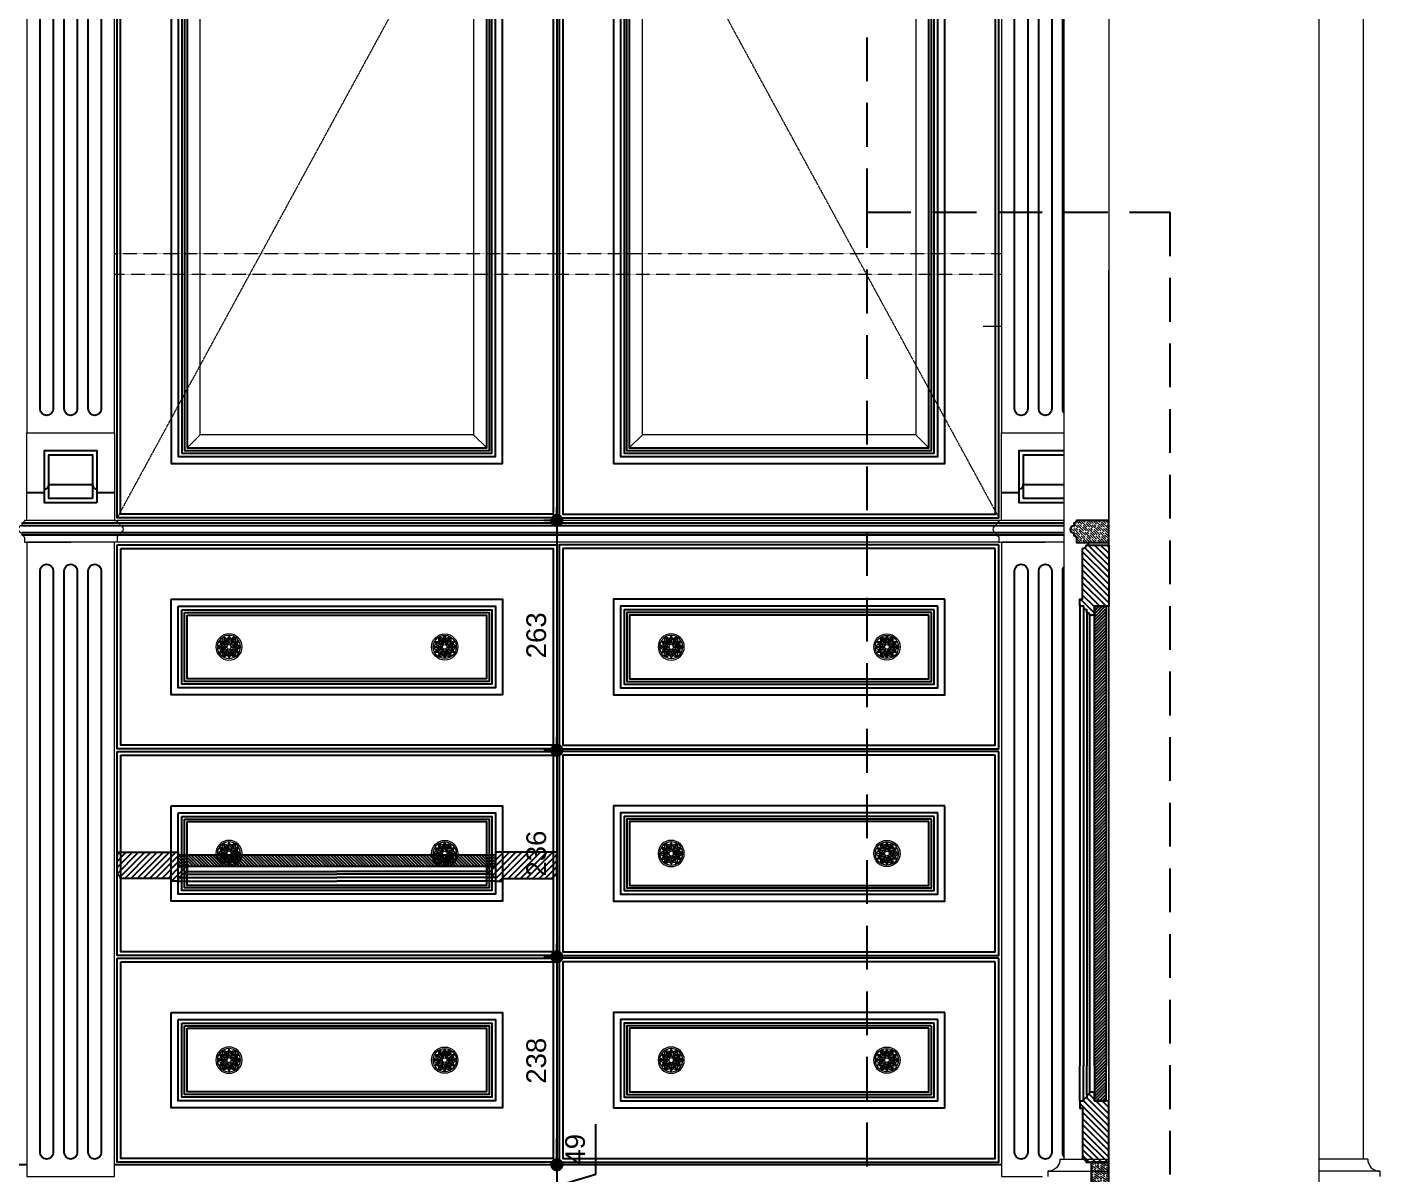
# Model space of a CAD drawing. Header units: inches. Extents: x 274057 to 444617, y 490067 to 635630.
# Drawn here: x 346964 to 348511, y 492248 to 493559 of the extents above; entities that cross this region are included whole.
import ezdxf

# ---------------------------------------------------------------- set-up
doc = ezdxf.new("R2010")
doc.units = ezdxf.units.IN
doc.header["$MEASUREMENT"] = 0
doc.linetypes.add('HIDDEN', pattern=[0.375, 0.25, -0.125])
for name, color, linetype, lineweight in [('Bronze', 40, 'Continuous', 0), ('CQ gypsum 2', 42, 'Continuous', 0), ('CQ Wood', 30, 'Continuous', 0), ('CQ wooh hatch', 8, 'HIDDEN', 18), ('Glass', 4, 'Continuous', 0), ('WOOD-HID', 8, 'HIDDEN', 18)]:
    doc.layers.add(name, color=color, linetype=linetype, lineweight=lineweight)
for name, color, linetype in [('CQ Grg Gypsum', 41, 'Continuous'), ('CQ PANEL DIMENSION', 1, 'Continuous'), ('CQ Plaster', 1, 'Continuous'), ('CQ spot detail elevation', 1, 'Continuous'), ('CQ Wood Section', 60, 'Continuous'), ('CQ wood skirting elevation', 32, 'Continuous'), ('FURNITURE', 252, 'Continuous'), ('Layer7', 8, 'Continuous'), ('WOOD', 23, 'Continuous'), ('WOOD 01', 34, 'Continuous'), ('WOOD 02', 32, 'Continuous'), ('Wood SECT', 1, 'Continuous')]:
    doc.layers.add(name, color=color, linetype=linetype)
doc.styles.get("Standard").update_dxf_attribs({"font": 'arial.ttf'})
doc.dimstyles.new('chester 15', dxfattribs={"dimscale": 0.15, "dimtxt": 150, "dimasz": 100, "dimexe": 100, "dimexo": 0, "dimgap": 80, "dimtad": 1, "dimdec": 0, "dimzin": 0, "dimdsep": 46, "dimtxsty": 'Standard', "dimblk": 'DOT', "dimcen": 100, "dimclrd": 1, "dimclre": 1, "dimclrt": 3, "dimadec": 0, "dimazin": 0, "dimtfac": 1, "dimtdec": 0, "dimtofl": 0, "dimtmove": 0, "dimatfit": 3, "dimfxl": 1, "dimtolj": 1, "dimtzin": 0, "dimlwd": -1, "dimarcsym": 0})
doc.dimstyles.new('CQ 20', dxfattribs={"dimscale": 0.2, "dimtxt": 150, "dimasz": 100, "dimexe": 100, "dimexo": 20, "dimgap": 80, "dimtad": 1, "dimdec": 0, "dimzin": 0, "dimdsep": 46, "dimtxsty": 'Standard', "dimblk": 'DOT', "dimcen": 100, "dimclrd": 1, "dimclre": 1, "dimclrt": 3, "dimadec": 0, "dimazin": 0, "dimtfac": 1, "dimtdec": 0, "dimtofl": 0, "dimtmove": 0, "dimatfit": 3, "dimfxl": 1, "dimtolj": 1, "dimtzin": 0, "dimlwd": -1, "dimarcsym": 0})
pattern_1 = [(45, (20118.3853, -75431.223), (-3.535533906, 3.535533906), [])]

# ---------------------------------------------------------------- blocks, each defined once
blk = doc.blocks.new('_Dot')
at = {"color": 0, "linetype": 'ByBlock', "lineweight": -2}
blk.add_line((-0.5, 0), (-1, 0), dxfattribs=at)
at = {"color": 0, "linetype": 'ByBlock', "const_width": 0.5}
blk.add_lwpolyline([(-0.25, 0, 1), (0.25, 0, 1)], format="xyb", close=True, dxfattribs=at)
blk = doc.blocks.new('*D1288')
at = {"layer": 'CQ PANEL DIMENSION', "color": 1, "lineweight": -2, "transparency": 16777216}
for p, q in [((347613.3, 495194.7), (346392.8, 495194.7)), ((346674.4, 492094.7), (346392.8, 492094.7))]:
    blk.add_line(p, q, dxfattribs=at)
at = {"layer": 'CQ PANEL DIMENSION', "color": 1, "transparency": 16777216}
blk.add_line((346412.8, 495174.7), (346412.8, 492114.7), dxfattribs=at)
at = {"layer": 'Defpoints', "color": 0, "transparency": 16777216}
for p in [(347617.3, 495194.7, 0), (346412.8, 492094.7), (346678.4, 492094.7, 0)]:
    blk.add_point(p, dxfattribs=at)
at = {"layer": 'CQ PANEL DIMENSION', "color": 1, "transparency": 16777216, "xscale": 20, "yscale": 20, "zscale": 20}
for p, rotation in [((346412.8, 495194.7), 90), ((346412.8, 492094.7), 270)]:
    blk.add_blockref('_Dot', p, dxfattribs=dict(at, rotation=rotation))
at = {"layer": 'CQ PANEL DIMENSION', "color": 3, "transparency": 16777216, "insert": (346381.5, 493644.7), "char_height": 30, "attachment_point": 5, "rotation": 90}
blk.add_mtext('\\A1;3100', dxfattribs=at)
blk = doc.blocks.new('arch opening side')
at = {"layer": 'CQ Grg Gypsum', "lineweight": 0, "ltscale": 5}
for p, q in [((350797.6, 516569.3, 0), (350797.6, 518899.3, 0)), ((351139.6, 516569.3, 0), (351139.6, 518899.3, 0))]:
    blk.add_line(p, q, dxfattribs=at)
at = {"layer": 'CQ Grg Gypsum', "lineweight": 0, "ltscale": 5, "elevation": 0}
for points in [[(350848.6, 519123), (350848.6, 516569.3)], [(351088.6, 519123), (351088.6, 516569.3)]]:
    blk.add_lwpolyline(points, dxfattribs=at)
at = {"layer": 'CQ wood skirting elevation', "lineweight": 0, "ltscale": 5}
for p, q in [((350778.6, 516555.3, 0), (350848.6, 516555.3, 0)), ((350848.6, 516569.3, 0), (350848.6, 516399.3, 0)), ((351088.6, 516569.3, 0), (351088.6, 516399.3, 0)), ((351158.6, 516555.3, 0), (351088.6, 516555.3, 0))]:
    blk.add_line(p, q, dxfattribs=at)
at = {"layer": 'CQ wood skirting elevation', "lineweight": 0, "ltscale": 5, "elevation": 0}
for points in [[(350792.6, 516569.3, -0.414214), (350778.6, 516555.3), (350778.6, 516549.3)], [(351144.6, 516569.3, 0.414214), (351158.6, 516555.3), (351158.6, 516549.3)]]:
    blk.add_lwpolyline(points, format="xyb", dxfattribs=at)
for points in [[(350792.6, 516569.3), (350848.6, 516569.3)], [(351144.6, 516569.3), (351088.6, 516569.3)]]:
    blk.add_lwpolyline(points, dxfattribs=at)
blk = doc.blocks.new('pilaster wardrobe')
at = {"layer": 'WOOD 01', "lineweight": 0, "ltscale": 500, "elevation": 0}
blk.add_lwpolyline([(3349.1, -7847.5), (3349.1, -6067.5), (3449.1, -6067.5), (3449.1, -7847.5), (3349.1, -7847.5)], dxfattribs=at)
for points in [[(3349.1, -7947.5), (3449.1, -7947.5), (3449.1, -7847.5), (3349.1, -7847.5)], [(3349.1, -7972.5), (3449.1, -7972.5), (3449.1, -8697.5), (3349.1, -8697.5)]]:
    blk.add_lwpolyline(points, close=True, dxfattribs=at)
for points in [[(3349.1, -7947.5), (3346.1, -7947.5, -0.414214), (3343.1, -7950.5), (3343.1, -7953.5, 1), (3343.1, -7961.5), (3343.1, -7964.5, -0.414214), (3346.1, -7967.5), (3346.1, -7972.5), (3399.1, -7972.5)], [(3449.1, -7947.5), (3452.1, -7947.5, 0.414214), (3455.1, -7950.5), (3455.1, -7953.5, -1), (3455.1, -7961.5), (3455.1, -7964.5, 0.414214), (3452.1, -7967.5), (3452.1, -7972.5), (3399.1, -7972.5)]]:
    blk.add_lwpolyline(points, format="xyb", dxfattribs=at)
at = {"layer": 'WOOD 02', "color": 8, "ltscale": 100}
for p, q in [((3343.1, -7950.5, 0), (3455.1, -7950.5, 0)), ((3343.1, -7953.5, 0), (3455.1, -7953.5, 0)), ((3343.1, -7961.5, 0), (3455.1, -7961.5, 0)), ((3343.1, -7964.5, 0), (3455.1, -7964.5, 0))]:
    blk.add_line(p, q, dxfattribs=at)
at = {"layer": 'WOOD 02', "color": 8, "ltscale": 100, "elevation": 0}
for points in [[(3364.1, -6105), (3364.1, -7820, 1), (3379.1, -7820), (3379.1, -6105, 1)], [(3391.6, -6105), (3391.6, -7820, 1), (3406.6, -7820), (3406.6, -6105, 1)], [(3419.1, -6105), (3419.1, -7820, 1), (3434.1, -7820), (3434.1, -6105, 1)], [(3364.1, -8005), (3364.1, -8670, 1), (3379.1, -8670), (3379.1, -8005, 1)], [(3391.6, -8005), (3391.6, -8670, 1), (3406.6, -8670), (3406.6, -8005, 1)], [(3419.1, -8005), (3419.1, -8670, 1), (3434.1, -8670), (3434.1, -8005, 1)]]:
    blk.add_lwpolyline(points, format="xyb", close=True, dxfattribs=at)
for points in [[(3369.1, -7927.5), (3429.1, -7927.5), (3429.1, -7867.5), (3369.1, -7867.5)], [(3374.1, -7922.5), (3424.1, -7922.5), (3424.1, -7872.5), (3374.1, -7872.5)]]:
    blk.add_lwpolyline(points, close=True, dxfattribs=at)
at = {"layer": 'Wood SECT', "elevation": 0}
blk.add_lwpolyline([(3449.1, -7915.6), (3429.1, -7915.6), (3429.1, -7911.6, -0.414214), (3424.1, -7906.6), (3399.1, -7906.6), (3374.1, -7906.6, -0.414214), (3369.1, -7911.6), (3369.1, -7915.6), (3349.1, -7915.6)], format="xyb", dxfattribs=at)
blk = doc.blocks.new('EMPIREFLOW')
at = {"layer": 'Bronze', "lineweight": 0, "ltscale": 750}
for p, q in [((163684, -58508), (163506, -58508)), ((163713, -58475), (163581, -58378)), ((163730, -58444), (163581, -58378)), ((163707, -58546), (163581, -58638)), ((163724, -58575), (163581, -58638)), ((163745, -58403), (163656, -58249)), ((163789, -58404), (163806, -58248)), ((163823, -58404), (163806, -58248)), ((163867, -58403), (163956, -58249)), ((163881, -58444), (164031, -58378)), ((163888, -58575), (164031, -58638)), ((163899, -58475), (164031, -58378)), ((163905, -58546), (164031, -58638)), ((163928, -58508), (164106, -58508)), ((163745, -58614), (163656, -58768)), ((163788, -58606), (163806, -58768)), ((163824, -58606), (163806, -58768)), ((163867, -58614), (163956, -58768))]:
    blk.add_line(p, q, dxfattribs=at)
for radius in [340, 300, 60]:
    blk.add_circle((163806, -58508), radius, dxfattribs=at)
for centre, radius, start, end in [((163573, -58129), 246, 317.7923, 341.2168), ((164038, -58129), 246, 198.7832, 222.2077), ((163641, -58605), 166, 106.056, 144.5654), ((163641, -58412), 166, 215.4346, 253.944), ((163594, -58118), 246, 258.7832, 282.2077), ((163361, -58520), 246, 17.7923, 41.2168), ((163361, -58497), 246, 318.7832, 342.2077), ((163514, -58459), 105, 15.2234, 50.3888), ((163617, -58280), 105, 249.6112, 284.7766), ((163514, -58558), 105, 309.6112, 344.7766), ((163700, -58392), 118, 206.8923, 262.0108), ((163700, -58625), 118, 97.9892, 153.1077), ((163710, -58394), 102, 201.6299, 255.9777), ((163710, -58623), 102, 104.0136, 158.3701), ((163807, -58318), 166, 155.4346, 193.944), ((163659, -58483), 102, 44.0223, 98.3701), ((163652, -58475), 118, 37.9892, 93.1077), ((163640, -58414), 166, 46.056, 84.5654), ((163676, -58508), 48.7, 308.3219, 42.0117), ((163742, -58621), 48.7, 17.9883, 111.6781), ((163741, -58397), 48.7, 257.9883, 351.6781), ((163854, -58358), 118, 146.8923, 202.0108), ((163857, -58368), 102, 141.6299, 195.9864), ((163703, -58231), 105, 315.2234, 350.3888), ((163909, -58231), 105, 189.6112, 224.7766), ((163871, -58397), 48.7, 188.3219, 282.0117), ((163870, -58621), 48.7, 68.3219, 162.0117), ((163754, -58368), 102, 344.0136, 38.3701), ((163971, -58414), 166, 95.4346, 133.944), ((163758, -58358), 118, 337.9892, 33.1077), ((163960, -58475), 118, 86.8923, 142.0108), ((163953, -58483), 102, 81.6299, 135.9777), ((163935, -58508), 48.7, 137.9883, 231.6781), ((163902, -58394), 102, 284.0223, 338.3701), ((163902, -58623), 102, 21.6299, 75.9864), ((163912, -58392), 118, 277.9892, 333.1077), ((163912, -58625), 118, 26.8923, 82.0108), ((163805, -58318), 166, 346.056, 24.5654), ((164018, -58118), 246, 257.7923, 281.2168), ((163995, -58280), 105, 255.2234, 290.3888), ((164098, -58459), 105, 129.6112, 164.7766), ((164098, -58558), 105, 195.2234, 230.3888), ((164250, -58520), 246, 138.7832, 162.2077), ((163971, -58605), 166, 35.4346, 73.944), ((163971, -58412), 166, 286.056, 324.5654), ((164250, -58497), 246, 197.7923, 221.2168), ((163594, -58899), 246, 77.7923, 101.2168), ((163617, -58736), 105, 75.2234, 110.3888), ((163807, -58699), 166, 166.056, 204.5654), ((163659, -58534), 102, 261.6299, 315.9777), ((163652, -58542), 118, 266.8923, 322.0108), ((163640, -58603), 166, 275.4346, 313.944), ((163854, -58658), 118, 157.9892, 213.1077), ((163857, -58649), 102, 164.0136, 218.3701), ((163573, -58887), 246, 18.7832, 42.2077), ((163703, -58786), 105, 9.6112, 44.7766), ((163909, -58786), 105, 135.2234, 170.3888), ((164038, -58887), 246, 137.7923, 161.2168), ((163754, -58649), 102, 321.6299, 15.9864), ((163758, -58658), 118, 326.8923, 22.0108), ((163971, -58603), 166, 226.056, 264.5654), ((163960, -58542), 118, 217.9892, 273.1077), ((163953, -58534), 102, 224.0223, 278.3701), ((163805, -58699), 166, 335.4346, 13.944), ((164018, -58899), 246, 78.7832, 102.2077), ((163995, -58736), 105, 69.6112, 104.7766)]:
    blk.add_arc(centre, radius, start, end, dxfattribs=at)
at = {"layer": 'Bronze', "lineweight": 0, "ltscale": 750, "extrusion": (0, 0, -1)}
for centre, major_axis, ratio, start_param, end_param in [((163684, -58508), (146, 0), 0.152208, 1.934961, 4.348282), ((163684, -58508), (-31.9, 0), 0.480975, 7.904841, 10.945558), ((163745, -58614), (-15.9, -27.7), 0.480975, 7.904841, 10.945558), ((163867, -58403), (15.9, 27.7), 0.480975, 7.904841, 10.945558), ((163867, -58403), (-73, -126), 0.152208, 1.934961, 4.348282), ((163745, -58614), (73, 126), 0.152208, 1.934961, 4.348282)]:
    blk.add_ellipse(centre, major_axis=major_axis, ratio=ratio, start_param=start_param, end_param=end_param, dxfattribs=at)
at = {"layer": 'Bronze', "lineweight": 0, "ltscale": 750}
for centre, major_axis, ratio, start_param, end_param in [((163745, -58403), (73, -126), 0.152208, 1.934961, 4.348282), ((163745, -58403), (-15.9, 27.7), 0.480975, 7.904841, 10.945558), ((163867, -58614), (15.9, -27.7), 0.480975, 7.904841, 10.945558), ((163928, -58508), (31.9, 0), 0.480975, 7.904841, 10.945558), ((163928, -58508), (-146, 0), 0.152208, 1.934961, 4.348282), ((163867, -58614), (-73, 126), 0.152208, 1.934961, 4.348282)]:
    blk.add_ellipse(centre, major_axis=major_axis, ratio=ratio, start_param=start_param, end_param=end_param, dxfattribs=at)
blk = doc.blocks.new('FF-15 Cabinet elev A Rev')
at = {"color": 8}
for p, q in [((336212.3, 509041.1, 0), (335209.4, 509041.1, 0)), ((336212.1, 509038.1, 0), (335209.7, 509038.1, 0)), ((336212.1, 509030.1, 0), (335209.7, 509030.1, 0)), ((336212.1, 509027.1, 0), (335209.7, 509027.1, 0))]:
    blk.add_line(p, q, dxfattribs=at)
at = {"layer": 'CQ Wood', "lineweight": 0}
blk.add_line((336197.1, 509266.1, 0), (336218.1, 509266.1, 0), dxfattribs=at)
at = {"layer": 'Glass'}
for p, q in [((335301.7, 509142.1, 0), (335286.7, 509127.1, 0)), ((335614.4, 509142.1, 0), (335629.4, 509127.1, 0)), ((335807.4, 509142.1, 0), (335792.4, 509127.1, 0)), ((336120.1, 509142.1, 0), (336135.1, 509127.1, 0))]:
    blk.add_line(p, q, dxfattribs=at)
at = {"layer": 'Glass', "elevation": 0}
for points in [[(335301.7, 510804.7), (335614.4, 510804.7), (335614.4, 509142.1), (335301.7, 509142.1)], [(335807.4, 510804.7), (336120.1, 510804.7), (336120.1, 509142.1), (335807.4, 509142.1)]]:
    blk.add_lwpolyline(points, close=True, dxfattribs=at)
at = {"layer": 'WOOD 01', "lineweight": 0}
for p, q in [((336215.1, 509044.1, 0), (335206.7, 509044.1, 0)), ((336215.1, 509019.1, 0), (335206.7, 509019.1, 0))]:
    blk.add_line(p, q, dxfattribs=at)
at = {"layer": 'WOOD 01'}
for p, q in [((335103.7, 508307.6, 0), (334089.3, 508307.6, 0)), ((336218.1, 508307.6, 0), (335203.7, 508307.6, 0))]:
    blk.add_line(p, q, dxfattribs=at)
at = {"layer": 'WOOD 01', "elevation": 0}
for points in [[(335206.7, 510899.7), (335709.4, 510899.7), (335709.4, 509047.1), (335206.7, 509047.1)], [(335210.7, 510895.7), (335705.4, 510895.7), (335705.4, 509051.1), (335210.7, 509051.1)], [(335647.4, 510837.7), (335268.7, 510837.7), (335268.7, 509109.1), (335647.4, 509109.1)], [(336153.1, 510837.7), (335774.4, 510837.7), (335774.4, 509109.1), (336153.1, 509109.1)], [(335639.4, 510829.7), (335276.7, 510829.7), (335276.7, 509117.1), (335639.4, 509117.1)], [(335635.4, 510825.7), (335280.7, 510825.7), (335280.7, 509121.1), (335635.4, 509121.1)], [(335632.4, 510822.7), (335283.7, 510822.7), (335283.7, 509124.1), (335632.4, 509124.1)], [(335629.4, 510819.7), (335286.7, 510819.7), (335286.7, 509127.1), (335629.4, 509127.1)], [(336145.1, 510829.7), (335782.4, 510829.7), (335782.4, 509117.1), (336145.1, 509117.1)], [(336141.1, 510825.7), (335786.4, 510825.7), (335786.4, 509121.1), (336141.1, 509121.1)], [(336138.1, 510822.7), (335789.4, 510822.7), (335789.4, 509124.1), (336138.1, 509124.1)], [(336135.1, 510819.7), (335792.4, 510819.7), (335792.4, 509127.1), (336135.1, 509127.1)], [(335206.7, 509016.1), (335709.4, 509016.1), (335709.4, 508782.9), (335206.7, 508782.9)], [(335210.8, 509012), (335705.2, 509012), (335705.2, 508787.1), (335210.8, 508787.1)], [(336215.1, 509016.1), (335712.4, 509016.1), (335712.4, 508782.9), (336215.1, 508782.9)], [(336210.9, 509012), (335716.5, 509012), (335716.5, 508787.1), (336210.9, 508787.1)], [(335268.7, 508954.1), (335647.4, 508954.1), (335647.4, 508844.9), (335268.7, 508844.9)], [(335276.7, 508946.1), (335639.4, 508946.1), (335639.4, 508852.9), (335276.7, 508852.9)], [(336153.1, 508954.1), (335774.4, 508954.1), (335774.4, 508844.9), (336153.1, 508844.9)], [(336145.1, 508946.1), (335782.4, 508946.1), (335782.4, 508852.9), (336145.1, 508852.9)], [(335280.9, 508941.9), (335635.2, 508941.9), (335635.2, 508857.1), (335280.9, 508857.1)], [(335283.9, 508938.9), (335632.2, 508938.9), (335632.2, 508860.1), (335283.9, 508860.1)], [(335286.9, 508935.9), (335629.2, 508935.9), (335629.2, 508863.1), (335286.9, 508863.1)], [(336140.9, 508941.9), (335786.5, 508941.9), (335786.5, 508857.1), (336140.9, 508857.1)], [(336137.9, 508938.9), (335789.5, 508938.9), (335789.5, 508860.1), (336137.9, 508860.1)], [(336134.9, 508935.9), (335792.5, 508935.9), (335792.5, 508863.1), (336134.9, 508863.1)], [(335206.7, 508779.9), (335709.4, 508779.9), (335709.4, 508546.8), (335206.7, 508546.8)], [(335210.8, 508775.8), (335705.2, 508775.8), (335705.2, 508550.9), (335210.8, 508550.9)], [(336215.1, 508779.9), (335712.4, 508779.9), (335712.4, 508546.8), (336215.1, 508546.8)], [(336210.9, 508775.8), (335716.5, 508775.8), (335716.5, 508550.9), (336210.9, 508550.9)], [(335268.7, 508717.9), (335647.4, 508717.9), (335647.4, 508608.8), (335268.7, 508608.8)], [(336153.1, 508717.9), (335774.4, 508717.9), (335774.4, 508608.8), (336153.1, 508608.8)], [(335276.7, 508709.9), (335639.4, 508709.9), (335639.4, 508616.8), (335276.7, 508616.8)], [(335280.9, 508705.8), (335635.2, 508705.8), (335635.2, 508621), (335280.9, 508621)], [(335283.9, 508702.8), (335632.2, 508702.8), (335632.2, 508624), (335283.9, 508624)], [(335286.9, 508699.8), (335629.2, 508699.8), (335629.2, 508627), (335286.9, 508627)], [(336145.1, 508709.9), (335782.4, 508709.9), (335782.4, 508616.8), (336145.1, 508616.8)], [(336140.9, 508705.8), (335786.5, 508705.8), (335786.5, 508621), (336140.9, 508621)], [(336137.9, 508702.8), (335789.5, 508702.8), (335789.5, 508624), (336137.9, 508624)], [(336134.9, 508699.8), (335792.5, 508699.8), (335792.5, 508627), (336134.9, 508627)], [(335206.7, 508543.8), (335709.4, 508543.8), (335709.4, 508310.6), (335206.7, 508310.6)], [(336215.1, 508543.8), (335712.4, 508543.8), (335712.4, 508310.6), (336215.1, 508310.6)], [(335210.8, 508539.7), (335705.2, 508539.7), (335705.2, 508314.7), (335210.8, 508314.7)], [(336210.9, 508539.7), (335716.5, 508539.7), (335716.5, 508314.7), (336210.9, 508314.7)], [(335268.7, 508481.8), (335647.4, 508481.8), (335647.4, 508372.6), (335268.7, 508372.6)], [(336153.1, 508481.8), (335774.4, 508481.8), (335774.4, 508372.6), (336153.1, 508372.6)], [(335276.7, 508473.8), (335639.4, 508473.8), (335639.4, 508380.6), (335276.7, 508380.6)], [(335280.9, 508469.6), (335635.2, 508469.6), (335635.2, 508384.8), (335280.9, 508384.8)], [(335283.9, 508466.6), (335632.2, 508466.6), (335632.2, 508387.8), (335283.9, 508387.8)], [(335286.9, 508463.6), (335629.2, 508463.6), (335629.2, 508390.8), (335286.9, 508390.8)], [(336145.1, 508473.8), (335782.4, 508473.8), (335782.4, 508380.6), (336145.1, 508380.6)], [(336140.9, 508469.6), (335786.5, 508469.6), (335786.5, 508384.8), (336140.9, 508384.8)], [(336137.9, 508466.6), (335789.5, 508466.6), (335789.5, 508387.8), (336137.9, 508387.8)], [(336134.9, 508463.6), (335792.5, 508463.6), (335792.5, 508390.8), (336134.9, 508390.8)]]:
    blk.add_lwpolyline(points, close=True, dxfattribs=at)
for points in [[(336215.1, 510867.8), (336215.1, 510899.7), (335712.4, 510899.7), (335712.4, 509047.1), (336215.1, 509047.1), (336215.1, 510848.1)], [(336211.1, 510867.8), (336211.1, 510895.7), (335716.4, 510895.7), (335716.4, 509051.1), (336211.1, 509051.1), (336211.1, 510849.4)]]:
    blk.add_lwpolyline(points, dxfattribs=at)
at = {"layer": 'WOOD 01', "lineweight": 0, "ltscale": 500, "elevation": 0}
for points in [[(336218.1, 510846.7), (336218.1, 509144.1), (336289.8, 509144.1)], [(336289.8, 509044.1), (336218.1, 509044.1), (336218.1, 509144.1), (336289.8, 509144.1)], [(336289.8, 509019.1), (336218.1, 509019.1), (336218.1, 508294.1), (336264.8, 508294.1)], [(336289.8, 509019.1), (336268.1, 509019.1)]]:
    blk.add_lwpolyline(points, dxfattribs=at)
blk.add_lwpolyline([(336218.1, 509044.1), (336215.1, 509044.1, -0.414214), (336212.1, 509041.1), (336212.1, 509038.1, 1), (336212.1, 509030.1), (336212.1, 509027.1, -0.414214), (336215.1, 509024.1), (336215.1, 509019.1), (336268.1, 509019.1)], format="xyb", dxfattribs=at)
at = {"layer": 'WOOD 02', "color": 8, "ltscale": 100}
for p, q in [((336289.8, 509041.1, 0), (336212.1, 509041.1, 0)), ((336289.8, 509038.1, 0), (336212.1, 509038.1, 0)), ((336289.8, 509030.1, 0), (336212.1, 509030.1, 0)), ((336289.8, 509027.1, 0), (336212.1, 509027.1, 0))]:
    blk.add_line(p, q, dxfattribs=at)
at = {"layer": 'WOOD 02', "color": 8, "ltscale": 100, "elevation": 0}
for points in [[(336248.1, 510798.9), (336248.1, 509171.6, -1), (336233.1, 509171.6), (336233.1, 510831.7)], [(336275.6, 510644.1), (336275.6, 509171.6, -1), (336260.6, 509171.6), (336260.6, 510724.1)], [(336289.8, 509166.8, -0.176223), (336288.1, 509171.6), (336288.1, 510644.1)], [(336289.8, 508316.8, -0.176323), (336288.1, 508321.6), (336288.1, 508986.6, -0.176303), (336289.8, 508991.4)]]:
    blk.add_lwpolyline(points, format="xyb", dxfattribs=at)
for points in [[(336289.8, 509064.1), (336238.1, 509064.1), (336238.1, 509124.1), (336289.8, 509124.1)], [(336289.8, 509069.1), (336243.1, 509069.1), (336243.1, 509119.1), (336289.8, 509119.1)]]:
    blk.add_lwpolyline(points, dxfattribs=at)
for points in [[(336248.1, 508986.6), (336248.1, 508321.6, -1), (336233.1, 508321.6), (336233.1, 508986.6, -1)], [(336275.6, 508986.6), (336275.6, 508321.6, -1), (336260.6, 508321.6), (336260.6, 508986.6, -1)]]:
    blk.add_lwpolyline(points, format="xyb", close=True, dxfattribs=at)
at = {"layer": 'Wood SECT', "elevation": 0}
blk.add_lwpolyline([(336218.1, 509076.1), (336238.1, 509076.1), (336238.1, 509080.1, 0.414214), (336243.1, 509085.1), (336268.1, 509085.1), (336289.8, 509085.1)], format="xyb", dxfattribs=at)
at = {"layer": 'WOOD-HID', "lineweight": 0}
for p, q in [((336215.1, 510899.7, 0), (335206.7, 509047.1, 0)), ((335206.7, 510899.7, 0), (336215.1, 509047.1, 0))]:
    blk.add_line(p, q, dxfattribs=at)
at = {"layer": 'WOOD-HID', "lineweight": 0, "elevation": 0}
blk.add_lwpolyline([(335203.7, 509349.4), (336218.1, 509349.4), (336218.1, 509325.4), (335203.7, 509325.4)], close=True, dxfattribs=at)
at = {"layer": 'FURNITURE', "lineweight": 0, "yscale": 0.0441, "zscale": 0.0441}
for p, xscale in [((342558.5, 511479.7, 0), -0.0441), ((328357.5, 511479.7, 0), 0.0441), ((343064.2, 511479.7, 0), -0.0441), ((328863.2, 511479.7, 0), 0.0441), ((342558.5, 511243.6, 0), -0.0441), ((328357.5, 511243.6, 0), 0.0441), ((343064.2, 511243.6, 0), -0.0441), ((328863.2, 511243.6, 0), 0.0441), ((342558.5, 511007.4, 0), -0.0441), ((328357.5, 511007.4, 0), 0.0441), ((343064.2, 511007.4, 0), -0.0441), ((328863.2, 511007.4, 0), 0.0441)]:
    blk.add_blockref('EMPIREFLOW', p, dxfattribs=dict(at, xscale=xscale))
at = {"layer": 'WOOD', "color": 0, "xscale": -0.9999857733061659, "yscale": 0.9999857733061659, "zscale": 0.9999857733061659}
blk.add_blockref('pilaster wardrobe', (338552.7, 516991.5, 0), dxfattribs=at)
blk = doc.blocks.new('cabinet 80 framed wood door')
at = {"layer": 'Layer7'}
h = blk.add_hatch(dxfattribs=at)
h.set_pattern_fill('ANSI31', color=256, scale=40)
h.set_pattern_definition(pattern_1)
h.paths.add_polyline_path([(352338.8, 505764.2), (352338.8, 505761.2), (352346.8, 505761.2), (352346.8, 505765.2, 0.414214), (352350.8, 505769.2), (352353.8, 505769.2, -0.414214), (352356.8, 505772.2), (352356.8, 505777.8), (352346.8, 505777.8), (352346.8, 505783.8), (352346.8, 505794.2), (352336.8, 505794.2), (352276.8, 505794.2), (352276.8, 505768.2, -0.397359), (352280.8, 505764.2)])
h = blk.add_hatch(dxfattribs=at)
h.set_pattern_fill('ANSI31', color=256, scale=20, angle=90)
h.paths.add_polyline_path([(352709.5, 505777.8), (352709.5, 505791.2), (352346.8, 505791.2), (352346.8, 505777.8)])
h = blk.add_hatch(dxfattribs=at)
h.set_pattern_fill('ANSI31', color=256, scale=40)
h.set_pattern_definition(pattern_1)
h.paths.add_polyline_path([(352775.5, 505764.2, -0.397359), (352779.5, 505768.2), (352779.5, 505794.2), (352709.5, 505794.2), (352709.5, 505783.8), (352709.5, 505777.8), (352699.5, 505777.8), (352699.5, 505772.2, -0.414214), (352702.5, 505769.2), (352705.5, 505769.2, 0.414214), (352709.5, 505765.2), (352709.5, 505761.2), (352717.5, 505761.2), (352717.5, 505764.2)])
at = {"color": 8, "elevation": 0.1}
for points in [[(352356.8, 505772.2), (352528.1, 505772.2)], [(352699.5, 505772.2), (352528.1, 505772.2)], [(352346.8, 505765.2), (352528.1, 505765.2)], [(352346.8, 505761.2), (352528.1, 505761.2)], [(352353.8, 505769.2), (352528.1, 505769.2)], [(352702.5, 505769.2), (352528.1, 505769.2)], [(352709.5, 505765.2), (352528.1, 505765.2)], [(352709.5, 505761.2), (352528.1, 505761.2)]]:
    blk.add_lwpolyline(points, dxfattribs=at)
at = {"layer": 'Wood SECT', "elevation": 0.1}
for points in [[(352356.8, 505777.8), (352356.8, 505772.2, 0.414214), (352353.8, 505769.2), (352350.8, 505769.2, -0.414214), (352346.8, 505765.2), (352346.8, 505761.2), (352338.8, 505761.2), (352338.8, 505764.2), (352280.8, 505764.2, 0.397359), (352276.8, 505768.2), (352276.8, 505794.2), (352346.8, 505794.2), (352346.8, 505783.8), (352346.8, 505783.8), (352346.8, 505777.8)], [(352699.5, 505777.8), (352699.5, 505772.2, -0.414214), (352702.5, 505769.2), (352705.5, 505769.2, 0.414214), (352709.5, 505765.2), (352709.5, 505761.2), (352717.5, 505761.2), (352717.5, 505764.2), (352775.5, 505764.2, -0.397359), (352779.5, 505768.2), (352779.5, 505794.2), (352709.5, 505794.2), (352709.5, 505783.8), (352709.5, 505783.8), (352709.5, 505777.8)]]:
    blk.add_lwpolyline(points, format="xyb", close=True, dxfattribs=at)
blk.add_lwpolyline([(352346.8, 505791.2), (352709.5, 505791.2), (352709.5, 505777.8), (352346.8, 505777.8)], close=True, dxfattribs=at)
blk = doc.blocks.new('*D1141')
at = {"layer": 'CQ Grg Gypsum', "color": 1, "lineweight": -2, "transparency": 16777216}
for p, q in [((347569.5, 494853.4), (347584.5, 494853.4)), ((347570.8, 492994.7), (347554.5, 492994.7))]:
    blk.add_line(p, q, dxfattribs=at)
at = {"layer": 'CQ Grg Gypsum', "color": 1, "transparency": 16777216}
blk.add_line((347569.5, 494838.4), (347569.5, 493009.7), dxfattribs=at)
at = {"layer": 'Defpoints', "color": 0, "transparency": 16777216}
for p in [(347569.5, 494853.4, 0), (347569.5, 492994.7), (347570.8, 492994.7, 0)]:
    blk.add_point(p, dxfattribs=at)
at = {"layer": 'CQ Grg Gypsum', "color": 1, "transparency": 16777216, "xscale": 15, "yscale": 15, "zscale": 15}
for p, rotation in [((347569.5, 494853.4), 90), ((347569.5, 492994.7), 270)]:
    blk.add_blockref('_Dot', p, dxfattribs=dict(at, rotation=rotation))
at = {"layer": 'CQ Grg Gypsum', "color": 3, "transparency": 16777216, "insert": (347546, 493924), "char_height": 22.5, "attachment_point": 5, "rotation": 90}
blk.add_mtext('\\A1;1859', dxfattribs=at)
blk = doc.blocks.new('*D1142')
at = {"layer": 'CQ Grg Gypsum', "color": 1, "lineweight": -2, "transparency": 16777216}
for p, q in [((347570.8, 492994.7), (347554.5, 492994.7)), ((347572.3, 492732), (347554.5, 492732))]:
    blk.add_line(p, q, dxfattribs=at)
at = {"layer": 'CQ Grg Gypsum', "color": 1, "transparency": 16777216}
blk.add_line((347569.5, 492979.7), (347569.5, 492747), dxfattribs=at)
at = {"layer": 'Defpoints', "color": 0, "transparency": 16777216}
for p in [(347570.8, 492994.7, 0), (347569.5, 492732), (347572.3, 492732, 0)]:
    blk.add_point(p, dxfattribs=at)
at = {"layer": 'CQ Grg Gypsum', "color": 1, "transparency": 16777216, "xscale": 15, "yscale": 15, "zscale": 15}
for p, rotation in [((347569.5, 492994.7), 90), ((347569.5, 492732), 270)]:
    blk.add_blockref('_Dot', p, dxfattribs=dict(at, rotation=rotation))
at = {"layer": 'CQ Grg Gypsum', "color": 3, "transparency": 16777216, "insert": (347546, 492863.4), "char_height": 22.5, "attachment_point": 5, "rotation": 90}
blk.add_mtext('\\A1;263', dxfattribs=at)
blk = doc.blocks.new('*D1143')
at = {"layer": 'CQ Grg Gypsum', "color": 1, "lineweight": -2, "transparency": 16777216}
for p, q in [((347572.3, 492732), (347554.5, 492732)), ((347572.3, 492495.9), (347554.5, 492495.9))]:
    blk.add_line(p, q, dxfattribs=at)
at = {"layer": 'CQ Grg Gypsum', "color": 1, "transparency": 16777216}
blk.add_line((347569.5, 492717), (347569.5, 492510.9), dxfattribs=at)
at = {"layer": 'Defpoints', "color": 0, "transparency": 16777216}
for p in [(347572.3, 492732, 0), (347569.5, 492495.9), (347572.3, 492495.9, 0)]:
    blk.add_point(p, dxfattribs=at)
at = {"layer": 'CQ Grg Gypsum', "color": 1, "transparency": 16777216, "xscale": 15, "yscale": 15, "zscale": 15}
for p, rotation in [((347569.5, 492732), 90), ((347569.5, 492495.9), 270)]:
    blk.add_blockref('_Dot', p, dxfattribs=dict(at, rotation=rotation))
at = {"layer": 'CQ Grg Gypsum', "color": 3, "transparency": 16777216, "insert": (347546, 492613.9), "char_height": 22.5, "attachment_point": 5, "rotation": 90}
blk.add_mtext('\\A1;236', dxfattribs=at)
blk = doc.blocks.new('*D1144')
at = {"layer": 'CQ Grg Gypsum', "color": 1, "lineweight": -2, "transparency": 16777216}
for p, q in [((347572.3, 492495.9), (347554.5, 492495.9)), ((347570.8, 492258.2), (347554.5, 492258.2))]:
    blk.add_line(p, q, dxfattribs=at)
at = {"layer": 'CQ Grg Gypsum', "color": 1, "transparency": 16777216}
blk.add_line((347569.5, 492480.9), (347569.5, 492273.2), dxfattribs=at)
at = {"layer": 'Defpoints', "color": 0, "transparency": 16777216}
for p in [(347572.3, 492495.9, 0), (347569.5, 492258.2), (347570.8, 492258.2, 0)]:
    blk.add_point(p, dxfattribs=at)
at = {"layer": 'CQ Grg Gypsum', "color": 1, "transparency": 16777216, "xscale": 15, "yscale": 15, "zscale": 15}
for p, rotation in [((347569.5, 492495.9), 90), ((347569.5, 492258.2), 270)]:
    blk.add_blockref('_Dot', p, dxfattribs=dict(at, rotation=rotation))
at = {"layer": 'CQ Grg Gypsum', "color": 3, "transparency": 16777216, "insert": (347546, 492377.1), "char_height": 22.5, "attachment_point": 5, "rotation": 90}
blk.add_mtext('\\A1;238', dxfattribs=at)
blk = doc.blocks.new('*D1145')
at = {"layer": 'CQ Grg Gypsum', "color": 1, "transparency": 16777216}
for p, q in [((347614, 492247.3), (347614, 492304.5)), ((347569.5, 492273.2), (347569.5, 492288.2)), ((347569.5, 492258.2), (347569.5, 492209.7)), ((347569.5, 492234), (347614, 492247.3)), ((347569.5, 492194.7), (347569.5, 492179.7))]:
    blk.add_line(p, q, dxfattribs=at)
at = {"layer": 'CQ Grg Gypsum', "color": 1, "lineweight": -2, "transparency": 16777216}
for p, q in [((347570.8, 492258.2), (347554.5, 492258.2)), ((347569.5, 492209.7), (347584.5, 492209.7))]:
    blk.add_line(p, q, dxfattribs=at)
at = {"layer": 'Defpoints', "color": 0, "transparency": 16777216}
for p in [(347570.8, 492258.2, 0), (347569.5, 492209.7, 0), (347569.5, 492209.7)]:
    blk.add_point(p, dxfattribs=at)
at = {"layer": 'CQ Grg Gypsum', "color": 1, "transparency": 16777216, "xscale": 15, "yscale": 15, "zscale": 15}
for p, rotation in [((347569.5, 492258.2), 270), ((347569.5, 492209.7), 90)]:
    blk.add_blockref('_Dot', p, dxfattribs=dict(at, rotation=rotation))
at = {"layer": 'CQ Grg Gypsum', "color": 3, "transparency": 16777216, "insert": (347590.5, 492275.9), "char_height": 22.5, "attachment_point": 5, "rotation": 90}
blk.add_mtext('\\A1;49', dxfattribs=at)
blk = doc.blocks.new('A$C4DB74900')
at = {"layer": 'CQ wooh hatch'}
h = blk.add_hatch(dxfattribs=at)
h.set_pattern_fill('GOST_WOOD', color=256, angle=45, style=0)
h.set_pattern_definition([(135, (-336255.1564, -492094.888), (4.24264069, 4.24264069), [10, -2]), (135, (-336252.328, -492094.888), (4.24264069, 4.24264069), [6, -1.5, 3, -1.5]), (135, (-336248.7924, -492095.595), (4.24264069, 4.24264069), [10, -2])])
edge = h.paths.add_edge_path()
edge.add_line((0.3, 874.8), (0.3, 899.8))
edge.add_line((0.3, 899.8), (-36.8, 899.8))
edge.add_arc((-39.8, 899.8), 3, -90, 0, ccw=False)
edge.add_line((-39.8, 896.8), (-39.8, 893.8))
edge.add_arc((-39.8, 889.8), 4, 90, 270)
edge.add_line((-39.8, 885.8), (-39.8, 882.8))
edge.add_arc((-39.8, 879.8), 3, 0, 90, ccw=False)
edge.add_line((-36.8, 879.8), (-36.8, 874.8))
edge.add_line((-36.8, 874.8), (0.3, 874.8))
h = blk.add_hatch(dxfattribs=at)
h.set_pattern_fill('GOST_WOOD', color=256, angle=55, style=0)
h.set_pattern_definition([(145, (-374951.8394, -492094.7985), (3.44145862, 4.914912266), [10, -2]), (145, (-374949.054, -492094.3073), (3.44145862, 4.914912266), [6, -1.5, 3, -1.5]), (145, (-374945.4493, -492094.39), (3.44145862, 4.914912266), [10, -2])])
h.paths.add_polyline_path([(0.3, 166.4), (-19.7, 166.4), (-19.7, 0), (0.3, 0)])
at = {"layer": 'CQ wooh hatch', "ltscale": 1000}
h = blk.add_hatch(dxfattribs=at)
h.set_pattern_fill('GOST_WOOD', color=256, angle=45, style=0)
h.set_pattern_definition([(135, (-701702.087, -1008579.7736), (4.242640687, 4.242640687), [10, -2]), (135, (-701699.2585, -1008579.7736), (4.242640687, 4.242640687), [6, -1.5, 3, -1.5]), (135, (-701695.723, -1008580.4807), (4.242640687, 4.242640687), [10, -2])])
edge = h.paths.add_edge_path()
edge.add_line((-19.7, 114.8), (-29.7, 114.8))
edge.add_line((-29.7, 114.8), (-29.7, 110.8))
edge.add_arc((-30.2, 103.3), 7.51, 85.5611, 184.4389)
edge.add_line((-37.7, 102.7), (-41.7, 102.7))
edge.add_line((-41.7, 102.7), (-41.7, -0.2))
edge.add_line((-41.7, -0.2), (-19.7, -0.2))
edge.add_line((-19.7, -0.2), (-19.7, 114.8))
at = {"layer": 'Layer7'}
h = blk.add_hatch(dxfattribs=at)
h.set_pattern_fill('ANSI31', color=256, scale=40, angle=-90)
h.set_pattern_definition([(315, (-594875.435, 357334.8716), (3.535533906, 3.535533906), [])])
h.paths.add_polyline_path([(-29.7, 809.9), (-32.7, 809.9), (-32.7, 801.9), (-28.7, 801.9, 0.414214), (-24.7, 797.9), (-24.7, 794.9, -0.414214), (-21.7, 791.9), (-16.1, 791.9), (-16.1, 801.9), (-10.1, 801.9), (0.3, 801.9), (0.3, 811.9), (0.3, 871.9), (-25.7, 871.9, -0.397359), (-29.7, 867.9)])
h = blk.add_hatch(dxfattribs=at)
h.set_pattern_fill('ANSI31', color=256, scale=20)
h.set_pattern_definition([(45, (-519444.224, 376980.9373), (-1.767766953, 1.767766953), [])])
h.paths.add_polyline_path([(-2.7, 801.9), (-16.1, 801.9), (-16.1, 236.5), (-2.7, 236.5)])
h = blk.add_hatch(dxfattribs=at)
h.set_pattern_fill('ANSI31', color=256, scale=40, angle=-90)
h.set_pattern_definition([(315, (-594875.447, 356849.7253), (3.535533906, 3.535533906), [])])
h.paths.add_polyline_path([(-29.7, 228.4), (-32.7, 228.4), (-32.7, 236.4), (-28.7, 236.4, -0.414214), (-24.7, 240.4), (-24.7, 243.4, 0.414214), (-21.7, 246.4), (-16.1, 246.4), (-16.1, 236.5), (-10.1, 236.5), (0.3, 236.5), (0.3, 226.4), (0.3, 166.4), (-25.7, 166.4, 0.397359), (-29.7, 170.4)])
at = {"color": 8, "elevation": 0.1}
for points in [[(-32.7, 801.9), (-32.7, 276.6)], [(-28.7, 801.9), (-28.7, 276.6)], [(-24.7, 794.9), (-24.7, 276.6)], [(-21.7, 791.9), (-21.7, 246.4)], [(-32.7, 236.4), (-32.7, 276.6)], [(-28.7, 236.4), (-28.7, 276.6)], [(-24.7, 243.4), (-24.7, 276.6)]]:
    blk.add_lwpolyline(points, dxfattribs=at)
at = {"layer": 'CQ Wood Section', "ltscale": 1000}
for p, q in [((0.3, 871.9, 0.1), (0.3, 899.8, 0)), ((-23.1, 871.9, 0.1), (-23.1, 874.8, 0))]:
    blk.add_line(p, q, dxfattribs=at)
at = {"layer": 'CQ Wood Section', "ltscale": 1000, "elevation": 0}
blk.add_lwpolyline([(0.3, 899.8), (-36.8, 899.8, -0.414214), (-39.8, 896.8), (-39.8, 893.8, 1), (-39.8, 885.8), (-39.8, 882.8, -0.414214), (-36.8, 879.8), (-36.8, 874.8), (0.3, 874.8)], format="xyb", dxfattribs=at)
at = {"layer": 'CQ Wood Section', "ltscale": 1000, "elevation": 0.1}
for points in [[(-16.1, 791.9), (-21.7, 791.9, 0.414214), (-24.7, 794.9), (-24.7, 797.9, -0.414214), (-28.7, 801.9), (-32.7, 801.9), (-32.7, 809.9), (-29.7, 809.9), (-29.7, 867.9, 0.397359), (-25.7, 871.9), (0.3, 871.9), (0.3, 801.9), (-10.1, 801.9), (-10.1, 801.9), (-16.1, 801.9)], [(-16.1, 246.4), (-21.7, 246.4, -0.414214), (-24.7, 243.4), (-24.7, 240.4, 0.414214), (-28.7, 236.4), (-32.7, 236.4), (-32.7, 228.4), (-29.7, 228.4), (-29.7, 170.4, -0.397359), (-25.7, 166.4), (0.3, 166.4), (0.3, 236.5), (-10.1, 236.5), (-10.1, 236.5), (-16.1, 236.5)]]:
    blk.add_lwpolyline(points, format="xyb", close=True, dxfattribs=at)
for points in [[(-16.1, 276.6), (-16.1, 801.9), (-2.7, 801.9), (-2.7, 276.6)], [(-16.1, 276.6), (-16.1, 236.5), (-2.7, 236.5), (-2.7, 276.6)]]:
    blk.add_lwpolyline(points, dxfattribs=at)
at = {"layer": 'CQ Wood Section', "ltscale": 1000, "elevation": 0}
blk.add_lwpolyline([(0.3, 166.4), (-19.7, 166.4), (-19.7, 0), (0.3, 0)], close=True, dxfattribs=at)
at = {"layer": 'CQ Wood Section', "ltscale": 1000}
blk.add_lwpolyline([(-19.7, 114.8), (-29.7, 114.8), (-29.7, 110.8, 0.456637), (-37.7, 102.7), (-41.7, 102.7), (-41.7, -0.2), (-19.7, -0.2), (-19.7, 114.8)], format="xyb", dxfattribs=at)
at = {"layer": 'Glass', "color": 4}
blk.add_line((0.3, 0, 0), (0.3, 1185.8, 0), dxfattribs=at)

msp = doc.modelspace()

# ---------------------------------------------------------------- linework, layer by layer
at = {"layer": 'CQ spot detail elevation', "color": 3, "linetype": 'HIDDEN', "ltscale": 200, "elevation": -0.1}
msp.add_lwpolyline([(347924.4, 493346.9), (347924.4, 496061.2)], dxfattribs=at)
msp.add_lwpolyline([(347924.4, 493346.9), (348270.3, 493346.9), (348270.3, 492031.4), (347924.4, 492031.4)], close=True, dxfattribs=at)

# ---------------------------------------------------------------- block references
at = {"layer": 'CQ Grg Gypsum'}
for name, p in [('FF-15 Cabinet elev A Rev', (11859.9, -16049.4, 0)), ('cabinet 80 framed wood door', (-5210.2, -13178.7, 0))]:
    msp.add_blockref(name, p, dxfattribs=at)
at = {"layer": 'CQ gypsum 2'}
msp.add_blockref('arch opening side', (-2647.8, -24304.5, 0), dxfattribs=at)
at = {"layer": 'CQ Plaster'}
msp.add_blockref('A$C4DB74900', (348200.4, 492094.7, 0), dxfattribs=at)

# ---------------------------------------------------------------- dimensions: what is measured, and where the dimension line sits
at = {"layer": 'CQ Grg Gypsum'}
for base, p1, p2, picture, middle in [((347569.5, 492994.7, 0), (347569.5, 494853.4, 0), (347570.8, 492994.7, 0), '*D1141', (347546, 493924, 0)), ((347569.5, 492732, 0), (347570.8, 492994.7, 0), (347572.3, 492732, 0), '*D1142', (347546, 492863.4, 0)), ((347569.5, 492495.9, 0), (347572.3, 492732, 0), (347572.3, 492495.9, 0), '*D1143', (347546, 492613.9, 0)), ((347569.5, 492258.2, 0), (347572.3, 492495.9, 0), (347570.8, 492258.2, 0), '*D1144', (347546, 492377.1, 0)), ((347569.4707, 492209.7391, 0.0177), (347570.8134, 492258.2466, 0.0324), (347569.4707, 492209.7391, -0.0203), '*D1145', (347590.4707, 492259.3392, 0.0177))]:
    dim = msp.add_linear_dim(base=base, p1=p1, p2=p2, angle=90, dimstyle='chester 15', override={"dimtmove": 1}, dxfattribs=at)
    dim.commit()
    dim.dimension.update_dxf_attribs({"geometry": picture, "text_midpoint": middle})
at = {"layer": 'CQ PANEL DIMENSION'}
dim = msp.add_linear_dim(base=(346412.8, 492094.7, 0), p1=(347617.3, 495194.7, 0), p2=(346678.4, 492094.7, 0), angle=90, dimstyle='CQ 20', override={"dimtmove": 1}, dxfattribs=at)
dim.commit()
dim.dimension.update_dxf_attribs({"geometry": '*D1288', "text_midpoint": (346381.5, 493644.7, 0)})

doc.saveas('drawing.dxf')
